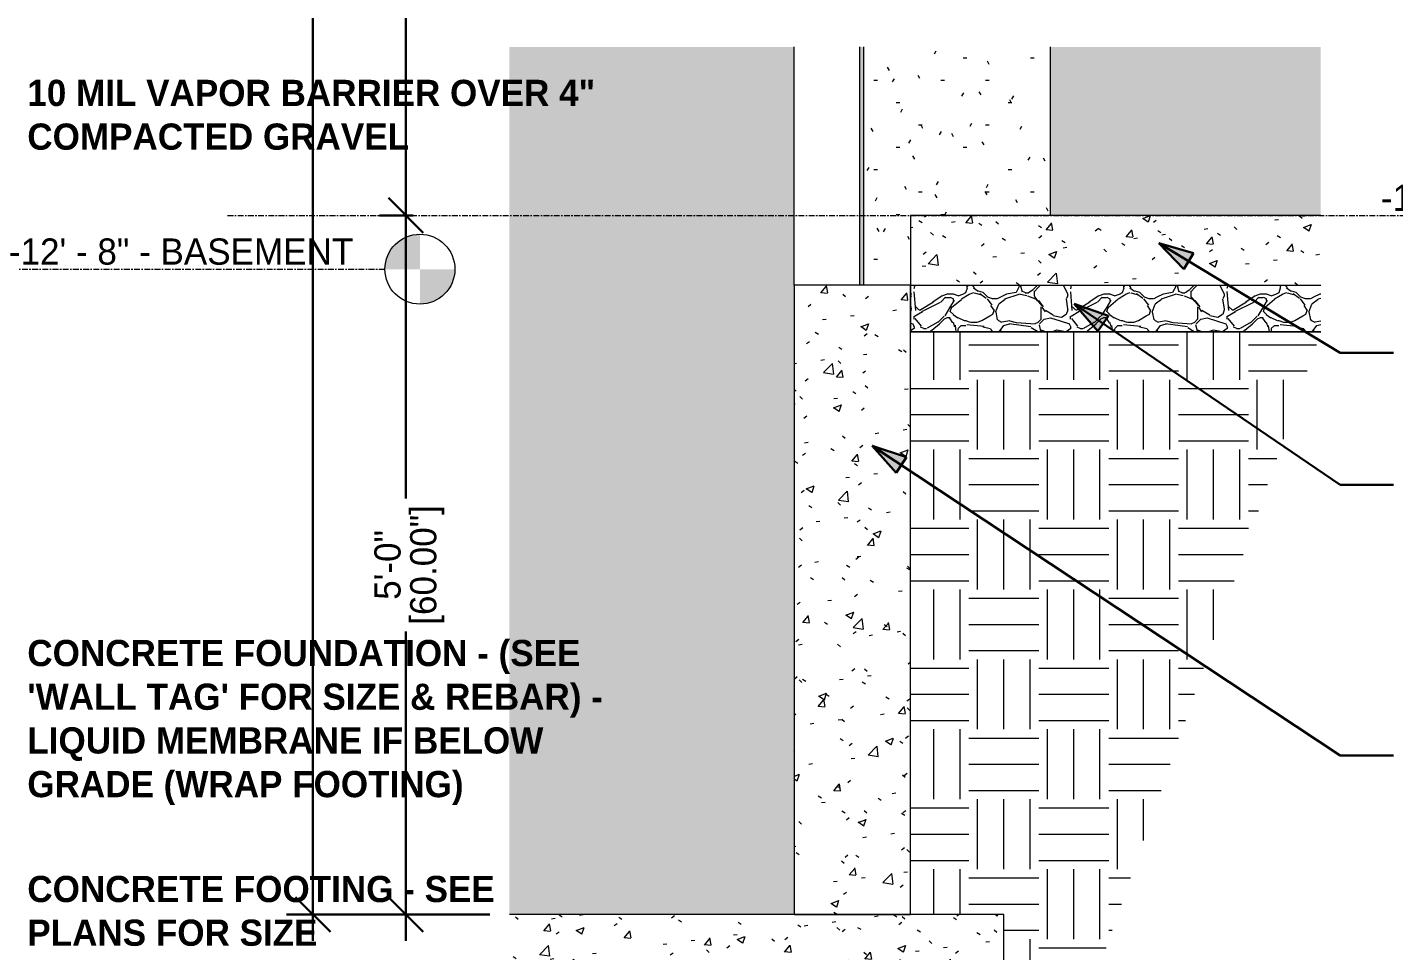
# Model space of a CAD drawing. Header units: inches. Extents: x -3674 to 3492, y -177 to 491.
# Drawn here: x -3561.1 to -3443.9, y -102.9 to -23.7 of the extents above; entities that cross this region are included whole.
import ezdxf

# ---------------------------------------------------------------- set-up
doc = ezdxf.new("R2010")
doc.units = ezdxf.units.IN
doc.header["$MEASUREMENT"] = 0
doc.linetypes.add('Grid Line 1_2_', pattern=[0.875, 0.5, -0.125, 0.125, -0.125])
for name, color, linetype, lineweight in [('0-3', 90, 'Continuous', 5), ('A-ANNO-DIMS-1', 211, 'Continuous', 30), ('A-FLOR-4', 192, 'Continuous', 9), ('A-FLOR-7', 7, 'Continuous', 9), ('A-FLOR-LEVL', 51, 'Continuous', 9), ('A-FLOR-LEVL-1', 51, 'Grid Line 1_2_', 9), ('A-FLOR-MCUT-1', 51, 'Continuous', 9), ('A-FLOR-PATT-1', 252, 'Continuous', 9), ('A-WALL-1', 55, 'Continuous', 9), ('A-WALL-PATT-1', 55, 'Continuous', 9), ('A-WALL-PATT-2', 252, 'Continuous', 9), ('C-TOPO', 7, 'Continuous', 9), ('C-TOPO-1', 252, 'Continuous', 9), ('C-TOPO-2', 55, 'Continuous', 9), ('G-ANNO-TEXT', 231, 'Continuous', 30), ('G-ANNO-TEXT-1', 231, 'Continuous', 9), ('S-COLS-1', 55, 'Continuous', 9), ('S-FNDN-2', 7, 'Continuous', 9)]:
    doc.layers.add(name, color=color, linetype=linetype, lineweight=lineweight)
doc.styles.add('Century Gothic', font='ufonts.com_century-gothic.ttf', dxfattribs={"height": 2.25})
doc.styles.add('Century Gothic_B', font='GOTHICB.TTF', dxfattribs={"height": 2.25})
doc.dimstyles.new('OD__1_16__Tol__', dxfattribs={"dimscale": 12, "dimtxt": 2.349379, "dimasz": 0.25, "dimexe": 0.1875, "dimexo": 0.125, "dimgap": 0.03125, "dimtad": 1, "dimdec": 4, "dimrnd": 0.0625, "dimzin": 3, "dimdsep": 46, "dimlunit": 4, "dimtxsty": 'Century Gothic', "dimblk1": 'OBLIQUE', "dimblk2": 'OBLIQUE', "dimsah": 1, "dimcen": 0.09, "dimdle": 0.1875, "dimazin": 0, "dimtfac": 1, "dimtdec": 4, "dimtix": 1, "dimtmove": 0, "dimatfit": 3, "dimfxl": 1, "dimtvp": 1, "dimtfill": 1, "dimfrac": 2, "dimtolj": 1, "dimtzin": 0, "dimlwd": 30, "dimlwe": 30, "dimarcsym": 2})
pattern_1 = [(50, (-3012.324, 138.832), (6.885997, -0.6021), [0.72, -7.92]), (355, (-3012.324, 138.832), (-1.33176, 7.22055), [0.576, -6.336]), (100.451, (-3011.75, 138.781), (5.55363, 6.61819), [0.612, -6.731]), (46.184, (-3012.324, 140.752), (10.24564, -1.58893), [1.08, -11.88]), (96.636, (-3011.47, 140.619), (8.97244, 9.35152), [0.918, -10.096]), (351.184, (-3012.324, 140.752), (8.9732, 9.35123), [0.864, -9.504]), (21, (-3011.364, 140.272), (5.730726, -3.865003), [0.72, -7.92]), (326, (-3011.364, 140.272), (2.33581, 6.96088), [0.576, -6.336]), (71.451, (-3010.886, 139.95), (8.065876, 3.09595), [0.612, -6.731]), (37.5, (-3012.324, 138.832), (0.116866, 3.195478), [0.317, -5.942, 0.317, -6.115, -6.36]), (37.5, (-3012.324, 138.832), (0.116866, 3.195478), [-12.691, 0.317, -6.043]), (7.5, (-3012.324, 138.832), (2.52543, 3.786025), [0.317, -3.35, 0.317, -5.798, -2.424]), (7.5, (-3012.324, 138.832), (2.52543, 3.786025), [-9.782, 0.317, -2.107]), (327.5, (-3014.465, 138.832), (5.124369, -0.216176), [0.317, -2.083, 0.317, -7.171, -9.936]), (327.5, (-3014.465, 138.832), (5.124369, -0.216176), [-9.888, 0.317, -9.619]), (317.5, (-3015.425, 138.832), (5.598326, 0.96141), [0.317, -2.803, 0.317, -4.656, -7.056]), (317.5, (-3015.425, 138.832), (5.598326, 0.96141), [-8.093, 0.317, -6.739])]

# ---------------------------------------------------------------- blocks, each defined once
blk = doc.blocks.new('CTR - 1st Phase - Structure_rvt-7-WALL SECTION - ELEVATOR - SOUTH WALL')
at = {"layer": 'A-FLOR-PATT-1'}
h = blk.add_hatch(dxfattribs=at)
h.set_pattern_fill('FP_66', color=256, style=0, pattern_type=2)
h.set_pattern_definition(pattern_1)
edge = h.paths.add_edge_path(flags=0)
edge.add_line((-3477.32, -127.88), (-3477.32, -99.81))
edge.add_line((-3477.32, -99.81), (-3519.75, -99.81))
edge.add_line((-3519.75, -99.81), (-3519.75, -117.15))
edge.add_line((-3519.75, -117.15), (-3519.75, -127.88))
at = {"layer": 'A-WALL-PATT-1'}
h = blk.add_hatch(dxfattribs=at)
h.set_pattern_fill('FP_56', color=256, style=0, pattern_type=2)
h.set_pattern_definition([(0, (-3012.324, 138.832), (3.84, 0.96), [0.317, -2.563, 0.317, -2.563, -15.36]), (0, (-3012.324, 138.832), (3.84, 0.96), [-5.76, 0.317, -5.443, 0.317, -2.563, -6.72]), (0, (-3012.324, 138.832), (3.84, 0.96), [-14.4, 0.317, -1.603, 0.317, -4.483]), (120, (-3010.884, 139.312), (-2.7513844, 2.8455376), [0.317, -2.563, 0.317, -2.563, -15.36]), (120, (-3010.884, 139.312), (-2.7513844, 2.8455376), [-5.76, 0.317, -5.443, 0.317, -2.563, -6.72]), (120, (-3010.884, 139.312), (-2.7513844, 2.8455376), [-14.4, 0.317, -1.603, 0.317, -4.483]), (240, (-3010.404, 141.232), (-1.0886156, -3.8055376), [0.317, -2.563, 0.317, -2.563, -15.36]), (240, (-3010.404, 141.232), (-1.0886156, -3.8055376), [-5.76, 0.317, -5.443, 0.317, -2.563, -6.72]), (240, (-3010.404, 141.232), (-1.0886156, -3.8055376), [-14.4, 0.317, -1.603, 0.317, -4.483])])
h.paths.add_polyline_path([(-3519.75, -99.81), (-3495.32, -99.81), (-3495.32, -25.36), (-3519.75, -25.36), (-3519.75, -89.48)], flags=0)
edge = h.paths.add_edge_path(flags=0)
edge.add_line((-3450.11, -49.81), (-3469.23, -49.81))
edge.add_line((-3469.23, -49.81), (-3450.11, -49.81))
h.paths.add_polyline_path([(-3489.7, -45.81), (-3489.32, -45.81), (-3489.32, -25.36), (-3489.7, -25.36), (-3489.7, -45.58)], flags=0)
edge = h.paths.add_edge_path(flags=0)
edge.add_line((-3450.11, -25.36), (-3473.32, -25.36))
edge.add_line((-3473.32, -25.36), (-3473.32, -39.81))
edge.add_line((-3473.32, -39.81), (-3465.91, -39.81))
edge.add_line((-3465.91, -39.81), (-3450.11, -39.81))
at = {"layer": 'A-WALL-PATT-2'}
h = blk.add_hatch(dxfattribs=at)
h.set_pattern_fill('FP_66', color=256, style=0, pattern_type=2)
h.set_pattern_definition(pattern_1)
h.paths.add_polyline_path([(-3485.32, -99.81), (-3485.32, -45.81), (-3495.32, -45.81), (-3495.32, -99.81), (-3487.57, -99.81)], flags=0)
at = {"layer": 'S-COLS-1'}
h = blk.add_hatch(dxfattribs=at)
h.set_pattern_fill('FP_59', color=256, style=0, pattern_type=2)
h.set_pattern_definition([(0, (-3012.324, 138.832), (7.68, 1.92), [0.317, -5.443, 0.317, -5.443, -30.72]), (0, (-3012.324, 138.832), (7.68, 1.92), [-11.52, 0.317, -11.203, 0.317, -5.443, -13.44]), (0, (-3012.324, 138.832), (7.68, 1.92), [-28.8, 0.317, -3.523, 0.317, -9.283]), (120, (-3009.444, 139.792), (-5.502769, 5.691075), [0.317, -5.443, 0.317, -5.443, -30.72]), (120, (-3009.444, 139.792), (-5.502769, 5.691075), [-11.52, 0.317, -11.203, 0.317, -5.443, -13.44]), (120, (-3009.444, 139.792), (-5.502769, 5.691075), [-28.8, 0.317, -3.523, 0.317, -9.283]), (240, (-3008.484, 143.632), (-2.177231, -7.611075), [0.317, -5.443, 0.317, -5.443, -30.72]), (240, (-3008.484, 143.632), (-2.177231, -7.611075), [-11.52, 0.317, -11.203, 0.317, -5.443, -13.44]), (240, (-3008.484, 143.632), (-2.177231, -7.611075), [-28.8, 0.317, -3.523, 0.317, -9.283])])
h.paths.add_polyline_path([(-3485.32, -49.81), (-3485.32, -49.81), (-3485.32, -39.81), (-3473.32, -39.81), (-3473.32, -25.36), (-3489.32, -25.36), (-3489.32, -45.81), (-3485.32, -45.81), (-3485.32, -49.81)], flags=0)
at = {"layer": 'A-FLOR-7'}
for p, q in [((-3477.32, -99.81), (-3519.75, -99.81)), ((-3477.32, -127.88), (-3477.32, -99.81))]:
    blk.add_line(p, q, dxfattribs=at)
at = {"layer": 'A-WALL-1'}
for p, q in [((-3495.32, -45.81), (-3495.32, -25.36)), ((-3489.7, -25.36), (-3489.7, -45.81))]:
    blk.add_line(p, q, dxfattribs=at)
at = {"layer": 'S-COLS-1'}
for p, q in [((-3489.32, -45.81), (-3489.32, -25.36)), ((-3473.32, -39.81), (-3473.32, -25.36))]:
    blk.add_line(p, q, dxfattribs=at)
at = {"layer": 'S-FNDN-2'}
for p, q in [((-3485.32, -45.81), (-3495.32, -45.81)), ((-3495.32, -45.81), (-3495.32, -99.81)), ((-3485.32, -99.81), (-3485.32, -45.81)), ((-3495.32, -99.81), (-3485.32, -99.81))]:
    blk.add_line(p, q, dxfattribs=at)
blk = doc.blocks.new('CTR  - Topography_rvt-7-WALL SECTION - ELEVATOR - SOUTH WALL')
at = {"layer": 'C-TOPO-1'}
h = blk.add_hatch(dxfattribs=at)
h.set_pattern_fill('FP_67', color=256, style=0, pattern_type=2)
h.set_pattern_definition([(0, (-3012.324, 138.832), (6, 6), [6, -6]), (0, (-3012.324, 141.082), (6, 6), [6, -6]), (0, (-3012.324, 143.332), (6, 6), [6, -6]), (90, (-3011.574, 144.082), (-6, 6), [6, -6]), (90, (-3009.324, 144.082), (-6, 6), [6, -6]), (90, (-3007.074, 144.082), (-6, 6), [6, -6])])
edge = h.paths.add_edge_path(flags=0)
edge.add_line((-3450.11, -49.81), (-3485.32, -49.81))
edge.add_line((-3485.32, -49.81), (-3485.32, -99.81))
edge.add_line((-3485.32, -99.81), (-3477.32, -99.81))
edge.add_line((-3477.32, -99.81), (-3477.32, -127.88))
at = {"layer": 'C-TOPO'}
blk.add_line((-3485.32, -49.81), (-3450.11, -49.81), dxfattribs=at)
at = {"layer": 'C-TOPO-2'}
blk.add_line((-3450.11, -49.81), (-3485.32, -49.81), dxfattribs=at)
blk = doc.blocks.new('Level - Level Head - Circle-50818-WALL SECITON - ELEVATOR - NORTH WALL')
at = {"layer": 'A-FLOR-LEVL'}
h = blk.add_hatch(color=256, dxfattribs=at)
edge = h.paths.add_edge_path(flags=0)
edge.add_line((-3527.43, 107.57), (-3530.43, 107.57))
edge.add_arc((-3527.43, 107.57), 3, 90, 180, ccw=False)
edge.add_line((-3527.43, 110.57), (-3527.43, 107.57))
h = blk.add_hatch(color=256, dxfattribs=at)
edge = h.paths.add_edge_path(flags=0)
edge.add_line((-3527.43, 104.57), (-3527.43, 107.57))
edge.add_line((-3527.43, 107.57), (-3524.43, 107.57))
edge.add_arc((-3527.43, 107.57), 3, 270, 360, ccw=False)
blk.add_circle((-3527.43, 107.57), 3, dxfattribs=at)
blk = doc.blocks.new('_Oblique')
at = {"color": 0, "linetype": 'ByBlock', "lineweight": -2}
blk.add_line((-0.5, -0.5), (0.5, 0.5), dxfattribs=at)
blk = doc.blocks.new('DIMBLOCK32-WALL SECTION - ELEVATOR - SOUTH WALL')
at = {"layer": 'A-ANNO-DIMS-1', "color": 0, "lineweight": 30, "transparency": 16777216}
for p, q in [((-3528.64, 52.8), (-3528.64, -42.06)), ((-3528.02, 50.55), (-3530.89, 50.55)), ((-3528.02, -39.81), (-3530.89, -39.81))]:
    blk.add_line(p, q, dxfattribs=at)
at = {"layer": 'Defpoints', "color": 0, "transparency": 16777216}
for p in [(-3526.52, 50.55), (-3528.64, -39.81), (-3526.52, -39.81)]:
    blk.add_point(p, dxfattribs=at)
at = {"layer": 'A-ANNO-DIMS-1', "color": 0, "lineweight": 30, "transparency": 16777216, "xscale": 3, "yscale": 3, "zscale": 3}
for p, rotation in [((-3528.64, 50.55), 90), ((-3528.64, -39.81), 270)]:
    blk.add_blockref('_Oblique', p, dxfattribs=dict(at, rotation=rotation))
at = {"layer": 'A-ANNO-DIMS-1', "color": 0, "transparency": 16777216, "insert": (-3530.32, 5.37), "char_height": 2.25, "attachment_point": 5, "rotation": 90, "style": 'Century Gothic', "bg_fill": 3, "box_fill_scale": 1.25, "bg_fill_color": 256, "bg_fill_true_color": 13158600, "bg_fill_transparency": 0}
blk.add_mtext('\\A1;7\'-6 3/8"', dxfattribs=at)
at = {"layer": 'A-ANNO-DIMS-1', "color": 0, "transparency": 16777216, "insert": (-3526.81, 5.37), "char_height": 2.25, "attachment_point": 5, "rotation": 90, "style": 'Century Gothic', "bg_fill": 3, "box_fill_scale": 1.25, "bg_fill_color": 256, "bg_fill_true_color": 13158600, "bg_fill_transparency": 0}
blk.add_mtext('\\A1;[90.36"]', dxfattribs=at)
blk = doc.blocks.new('DIMBLOCK33-WALL SECTION - ELEVATOR - SOUTH WALL')
at = {"layer": 'A-ANNO-DIMS-1', "color": 0, "lineweight": 30, "transparency": 16777216}
for p, q in [((-3528.64, -37.56), (-3528.64, -102.06)), ((-3528.02, -39.81), (-3530.89, -39.81)), ((-3521.44, -99.81), (-3530.89, -99.81))]:
    blk.add_line(p, q, dxfattribs=at)
at = {"layer": 'Defpoints', "color": 0, "transparency": 16777216}
for p in [(-3526.52, -39.81), (-3528.64, -99.81), (-3519.94, -99.81)]:
    blk.add_point(p, dxfattribs=at)
at = {"layer": 'A-ANNO-DIMS-1', "color": 0, "lineweight": 30, "transparency": 16777216, "xscale": 3, "yscale": 3, "zscale": 3}
for p, rotation in [((-3528.64, -39.81), 90), ((-3528.64, -99.81), 270)]:
    blk.add_blockref('_Oblique', p, dxfattribs=dict(at, rotation=rotation))
at = {"layer": 'A-ANNO-DIMS-1', "color": 0, "transparency": 16777216, "insert": (-3530.2, -69.81), "char_height": 2.25, "attachment_point": 5, "rotation": 90, "style": 'Century Gothic', "bg_fill": 3, "box_fill_scale": 1.25, "bg_fill_color": 256, "bg_fill_true_color": 13158600, "bg_fill_transparency": 0}
blk.add_mtext('\\A1;5\'-0"', dxfattribs=at)
at = {"layer": 'A-ANNO-DIMS-1', "color": 0, "transparency": 16777216, "insert": (-3526.81, -69.81), "char_height": 2.25, "attachment_point": 5, "rotation": 90, "style": 'Century Gothic', "bg_fill": 3, "box_fill_scale": 1.25, "bg_fill_color": 256, "bg_fill_true_color": 13158600, "bg_fill_transparency": 0}
blk.add_mtext('\\A1;[60.00"]', dxfattribs=at)
blk = doc.blocks.new('DIMBLOCK34-WALL SECTION - ELEVATOR - SOUTH WALL')
at = {"layer": 'A-ANNO-DIMS-1', "color": 0, "lineweight": 30, "transparency": 16777216}
for p, q in [((-3536.62, 391.14), (-3536.62, -102.06)), ((-3496.82, 388.89), (-3538.87, 388.89)), ((-3521.44, -99.81), (-3538.87, -99.81))]:
    blk.add_line(p, q, dxfattribs=at)
at = {"layer": 'Defpoints', "color": 0, "transparency": 16777216}
for p in [(-3495.32, 388.89), (-3536.62, -99.81), (-3519.94, -99.81)]:
    blk.add_point(p, dxfattribs=at)
at = {"layer": 'A-ANNO-DIMS-1', "color": 0, "lineweight": 30, "transparency": 16777216, "xscale": 3, "yscale": 3, "zscale": 3}
for p, rotation in [((-3536.62, 388.89), 90), ((-3536.62, -99.81), 270)]:
    blk.add_blockref('_Oblique', p, dxfattribs=dict(at, rotation=rotation))
at = {"layer": 'A-ANNO-DIMS-1', "color": 0, "transparency": 16777216, "insert": (-3538.3, 144.54), "char_height": 2.25, "attachment_point": 5, "rotation": 90, "style": 'Century Gothic', "bg_fill": 3, "box_fill_scale": 1.25, "bg_fill_color": 256, "bg_fill_true_color": 13158600, "bg_fill_transparency": 0}
blk.add_mtext('\\A1;40\'-8 11/16"', dxfattribs=at)
at = {"layer": 'A-ANNO-DIMS-1', "color": 0, "transparency": 16777216, "insert": (-3534.79, 144.54), "char_height": 2.25, "attachment_point": 5, "rotation": 90, "style": 'Century Gothic', "bg_fill": 3, "box_fill_scale": 1.25, "bg_fill_color": 256, "bg_fill_true_color": 13158600, "bg_fill_transparency": 0}
blk.add_mtext('\\A1;[488.71"]', dxfattribs=at)

msp = doc.modelspace()

# ---------------------------------------------------------------- hatches: boundary and pattern name
at = {"layer": 'A-FLOR-PATT-1'}
h = msp.add_hatch(dxfattribs=at)
h.set_pattern_fill('FP_66', color=256, style=0, pattern_type=2)
h.set_pattern_definition(pattern_1)
h.paths.add_polyline_path([(-3474.75216, -45.81169), (-3450.11146, -45.81169), (-3450.11146, -39.81169), (-3485.32361, -39.81169), (-3485.32361, -45.81169), (-3484.93673, -45.81169)], flags=0)
h = msp.add_hatch(dxfattribs=at)
h.set_pattern_fill('FP_68', color=256, style=0, pattern_type=2)
h.set_pattern_definition([(212.005, (-3013.13, 140.847), (-40.310627, -26.8730086), [1.268, -125.493]), (213.69, (-3012.324, 141.385), (-13.43624, -13.436764), [0.969, -47.478]), (198.435, (-3011.921, 141.519), (-26.873024, -13.436542), [0.425, -42.065]), (180, (-3011.383, 141.519), (-2e-15, -13.437), [0.537, -12.899]), (161.565, (-3010.98, 141.385), (-13.436518, 1.2e-05), [0.425, -42.065]), (333.435, (-3010.846, 151.059), (13.43653, 1e-05), [0.601, -29.444]), (296.565, (-3010.98, 151.328), (13.43652, -13.436544), [0.3, -29.745]), (270, (-3010.98, 152), (13.437, 8e-16), [0.672, -12.765]), (186.34, (-3010.846, 143.266), (-107.492657, -13.436396), [1.217, -120.457]), (296.565, (-3007.89, 151.596), (13.43652, -13.436544), [0.3, -29.745]), (303.69, (-3008.158, 152), (13.436764, -13.43624), [0.484, -47.962]), (229.399, (-3006.009, 146.087), (-67.1828397, -80.6196216), [1.239, -122.641]), (243.435, (-3005.605, 146.894), (1e-05, -13.43653), [0.901, -29.144]), (213.69, (-3000.903, 145.416), (-13.436241, -13.436764), [0.484, -47.962]), (33.69, (-3004.934, 141.653), (13.43624, 13.436764), [0.484, -47.962]), (0, (-3005.202, 141.653), (0, 13.437), [0.269, -13.168]), (333.435, (-3005.471, 141.788), (13.43653, 1e-05), [0.3, -29.745]), (284.036, (-3005.605, 142.325), (13.436545, -40.30972), [0.554, -54.847]), (270, (-3005.605, 142.594), (13.437, 8e-16), [0.269, -13.168]), (243.435, (-3005.605, 142.863), (1e-05, -13.43653), [0.3, -29.745]), (135, (-3005.605, 142.997), (-13.43644, 9e-16), [0.19, -18.812]), (90, (-3005.605, 142.863), (-13.437, 8e-16), [0.134, -13.302]), (18.435, (-3000.768, 149.044), (26.873024, 13.436542), [0.85, -41.641]), (6.34, (-2999.962, 149.312), (107.492657, 13.436396), [1.217, -120.457]), (180, (-3000.499, 146.087), (-2e-15, -13.437), [0.806, -12.63]), (197.354, (-2998.35, 146.759), (-40.3099621, -13.4370921), [2.252, -222.987]), (198.435, (-2997.947, 146.894), (-26.873024, -13.436542), [0.425, -42.065]), (213.69, (-2997.543, 147.162), (-13.436241, -13.436764), [0.484, -47.962]), (251.565, (-2997.409, 147.565), (-1.2e-05, -13.436518), [0.425, -42.065]), (243.435, (-2997.275, 147.834), (1e-05, -13.43653), [0.3, -29.745]), (270, (-2997.275, 148.103), (13.437, 8e-16), [0.269, -13.168]), (293.199, (-2997.678, 149.044), (13.4363854, -26.872947), [1.023, -101.307]), (315, (-2998.081, 149.447), (13.43644, 0), [0.57, -18.432]), (0, (-2998.753, 149.447), (0, 13.437), [0.672, -12.765]), (341.565, (-3001.709, 146.222), (13.436518, -1.2e-05), [0.425, -42.065]), (303.69, (-3001.978, 146.625), (13.436764, -13.436241), [0.484, -47.962]), (279.462, (-3002.112, 147.431), (13.43628, -67.183201), [0.817, -80.915]), (270, (-3002.112, 148.237), (13.437, 8e-16), [0.806, -12.63]), (239.036, (-3001.709, 148.909), (-13.4372, -26.873257), [0.783, -77.565]), (188.13, (-3000.768, 149.044), (-80.6200966, -13.436299), [0.95, -94.061]), (116.565, (-3010.711, 148.64), (-13.43652, 13.436544), [0.3, -29.745]), (135, (-3010.443, 148.372), (-13.43644, 9e-16), [0.38, -18.622]), (168.69, (-3009.771, 148.237), (-13.436897, 0.000212), [0.685, -67.829]), (191.31, (-3009.099, 148.372), (-53.746592, -13.436568), [0.685, -67.829]), (194.036, (-3008.561, 148.506), (-40.30972, -13.436545), [0.554, -54.847]), (236.31, (-3008.293, 148.909), (-13.436194, -26.8733), [0.484, -47.962]), (236.31, (-3008.024, 149.312), (-13.436194, -26.8733), [0.484, -47.962]), (270, (-3008.024, 149.715), (13.437, 8e-16), [0.403, -13.034]), (291.801, (-3008.293, 150.387), (13.436166, -26.872997), [0.724, -71.635]), (116.565, (-3008.158, 147.565), (-13.43652, 13.436544), [0.601, -29.444]), (168.69, (-3007.487, 147.431), (-13.436897, 0.000212), [0.685, -67.829]), (194.036, (-3006.949, 147.565), (-40.30972, -13.436545), [0.554, -54.847]), (225, (-3006.546, 147.969), (9e-16, -13.43644), [0.57, -18.432]), (251.565, (-3006.412, 148.372), (-1.2e-05, -13.436518), [0.425, -42.065]), (296.565, (-3006.68, 148.909), (13.43652, -13.436544), [0.601, -29.444]), (315, (-3006.949, 149.178), (13.43644, 0), [0.38, -18.622]), (326.31, (-3007.352, 149.447), (26.8733, -13.436194), [0.484, -47.962]), (0, (-3007.621, 149.447), (0, 13.437), [0.269, -13.168]), (33.69, (-3008.024, 149.178), (13.43624, 13.436764), [0.484, -47.962]), (71.565, (-3008.158, 148.775), (1.2e-05, 13.436518), [0.425, -42.065]), (63.435, (-3008.293, 148.506), (-1e-05, 13.43653), [0.3, -29.745]), (71.565, (-3008.427, 148.103), (1.2e-05, 13.436518), [0.425, -42.065]), (104.036, (-3008.427, 147.565), (-13.436545, 40.30972), [0.554, -54.847]), (45, (-3008.696, 147.297), (0, 13.43644), [0.38, -18.622]), (18.435, (-3009.099, 147.162), (26.873024, 13.436542), [0.425, -42.065]), (0, (-3009.771, 147.162), (0, 13.437), [0.672, -12.765]), (14.036, (-3010.308, 147.028), (40.30972, 13.436545), [0.554, -54.847]), (341.565, (-3010.711, 147.162), (13.436518, -1.2e-05), [0.425, -42.065]), (270, (-3010.711, 147.565), (13.437, 8e-16), [0.403, -13.034]), (225, (-3010.308, 147.969), (9e-16, -13.43644), [0.57, -18.432]), (198.435, (-3009.502, 148.237), (-26.873024, -13.436542), [0.85, -41.641]), (180, (-3008.83, 148.237), (-2e-15, -13.437), [0.672, -12.765]), (153.435, (-3008.561, 148.103), (-13.43653, -1e-05), [0.3, -29.745]), (206.565, (-3003.456, 145.953), (-13.436544, -13.43652), [0.3, -29.745]), (146.31, (-3003.052, 145.684), (-26.8733, 13.436194), [0.484, -47.962]), (119.745, (-3002.515, 144.744), (-40.3105597, 67.1832064), [1.083, -107.246]), (95.711, (-3002.381, 143.4), (-13.4375424, 120.930058), [1.35, -133.686]), (90, (-3002.381, 143.266), (-13.437, 8e-16), [0.134, -13.302]), (63.435, (-3002.515, 142.997), (-1e-05, 13.43653), [0.3, -29.745]), (26.565, (-3002.784, 142.863), (13.436544, 13.43652), [0.3, -29.745]), (0, (-3003.187, 142.863), (0, 13.437), [0.403, -13.034]), (0, (-3003.321, 142.863), (0, 13.437), [0.134, -13.302]), (0, (-3003.59, 142.863), (0, 13.437), [0.269, -13.168]), (326.31, (-3003.993, 143.131), (26.8733, -13.436194), [0.484, -47.962]), (333.435, (-3004.262, 143.266), (13.43653, 1e-05), [0.3, -29.745]), (284.036, (-3004.396, 143.803), (13.436545, -40.30972), [0.554, -54.847]), (270, (-3004.396, 144.072), (13.437, 8e-16), [0.269, -13.168]), (270, (-3004.396, 144.475), (13.437, 8e-16), [0.403, -13.034]), (258.69, (-3004.262, 145.147), (-0.000212, -13.436897), [0.685, -67.829]), (231.34, (-3003.724, 145.819), (-40.3101895, -53.745816), [0.86, -85.176]), (270, (-3000.903, 145.55), (13.437, 8e-16), [0.134, -13.302]), (270, (-3000.903, 145.684), (13.437, 8e-16), [0.134, -13.302]), (326.31, (-3001.306, 145.953), (26.8733, -13.436194), [0.484, -47.962]), (333.435, (-3002.112, 146.356), (13.43653, 1e-05), [0.901, -29.144]), (0, (-3002.784, 146.356), (0, 13.437), [0.672, -12.765]), (63.435, (-3002.918, 146.087), (-1e-05, 13.43653), [0.3, -29.745]), (90, (-3002.918, 145.55), (-13.437, 8e-16), [0.537, -12.899]), (135, (-3002.515, 145.147), (-13.43644, 9e-16), [0.57, -18.432]), (161.565, (-3002.112, 145.013), (-13.436518, 1.2e-05), [0.425, -42.065]), (180, (-3001.709, 145.013), (-2e-15, -13.437), [0.403, -13.034]), (198.435, (-3001.306, 145.147), (-26.873024, -13.436542), [0.425, -42.065]), (351.87, (-3006.546, 152.403), (13.437009, -0.000259), [1.9, -93.111]), (14.036, (-3007.083, 152.268), (40.30972, 13.436545), [0.554, -54.847]), (53.13, (-3007.487, 151.731), (26.873672, 40.309752), [0.672, -66.511]), (95.194, (-3007.352, 150.253), (-13.4351326, 134.3664647), [1.484, -146.928]), (101.31, (-3007.218, 149.581), (-13.436568, 53.746592), [0.685, -67.829]), (143.13, (-3006.68, 149.178), (-40.309752, 26.873672), [0.672, -66.511]), (161.565, (-3006.277, 149.044), (-13.436518, 1.2e-05), [0.425, -42.065]), (198.435, (-3005.874, 149.178), (-26.873024, -13.436542), [0.425, -42.065]), (225, (-3005.202, 149.85), (9e-16, -13.43644), [0.95, -18.052]), (228.814, (-3004.262, 150.925), (-80.6198072, -94.0561774), [1.428, -141.405]), (251.565, (-3004.127, 151.328), (-1.2e-05, -13.436518), [0.425, -42.065]), (270, (-3004.127, 151.462), (13.437, 8e-16), [0.134, -13.302]), (288.435, (-3004.262, 151.865), (13.436542, -26.873024), [0.425, -42.065]), (326.31, (-3004.665, 152.134), (26.8733, -13.436194), [0.484, -47.962]), (90, (-3010.846, 148.909), (-13.437, 8e-16), [0.941, -12.496]), (338.199, (-3008.965, 150.656), (40.309912, -13.436441), [0.724, -71.635]), (0, (-3009.771, 150.656), (0, 13.437), [0.806, -12.63]), (30.964, (-3010.443, 150.253), (40.310285, 26.873314), [0.783, -77.565]), (45, (-3010.846, 149.85), (0, 13.43644), [0.57, -18.432]), (90, (-3012.996, 144.609), (-13.437, 8e-16), [0.941, -12.496]), (116.565, (-3012.592, 143.803), (-13.43652, 13.436544), [0.901, -29.144]), (153.435, (-3011.786, 143.4), (-13.43653, -1e-05), [0.901, -29.144]), (180, (-3011.114, 143.4), (-2e-15, -13.437), [0.672, -12.765]), (218.66, (-3010.443, 143.938), (-13.436833, -13.436298), [0.86, -85.176]), (231.34, (-3009.905, 144.609), (-40.3101895, -53.745816), [0.86, -85.176]), (213.69, (-3009.099, 145.147), (-13.43624, -13.436764), [0.969, -47.478]), (239.036, (-3008.696, 145.819), (-13.4372, -26.873257), [0.783, -77.565]), (270, (-3008.696, 146.087), (13.437, 8e-16), [0.269, -13.168]), (270, (-3008.696, 146.491), (13.437, 8e-16), [0.403, -13.034]), (315, (-3009.099, 146.894), (13.43644, 0), [0.57, -18.432]), (350.538, (-3009.905, 147.028), (13.436822, 7.6e-05), [0.817, -80.915]), (14.036, (-3010.98, 146.759), (40.30972, 13.436545), [1.108, -54.293]), (18.435, (-3012.189, 146.356), (26.873024, 13.436542), [1.275, -41.216]), (45, (-3012.592, 145.953), (0, 13.43644), [0.57, -18.432]), (45, (-3012.996, 145.55), (0, 13.43644), [0.57, -18.432]), (108.435, (-3010.04, 142.594), (-13.436542, 26.873024), [0.85, -41.641]), (126.87, (-3009.636, 142.056), (-13.436224, 13.436576), [0.672, -66.511]), (146.31, (-3009.233, 141.788), (-26.8733, 13.436194), [0.484, -47.962]), (161.565, (-3008.83, 141.653), (-13.436518, 1.2e-05), [0.425, -42.065]), (135, (-3008.427, 141.25), (-13.43644, 9e-16), [0.57, -18.432]), (161.565, (-3008.024, 141.116), (-13.436518, 1.2e-05), [0.425, -42.065]), (180, (-3007.621, 141.116), (-2e-15, -13.437), [0.403, -13.034]), (206.565, (-3007.352, 141.25), (-13.436544, -13.43652), [0.3, -29.745]), (206.565, (-3006.815, 141.519), (-13.436544, -13.43652), [0.601, -29.444]), (189.462, (-3006.009, 141.653), (-67.183201, -13.43628), [0.817, -80.915]), (243.435, (-3005.74, 142.191), (1e-05, -13.43653), [0.601, -29.444]), (270, (-3005.74, 142.325), (13.437, 8e-16), [0.134, -13.302]), (270, (-3005.74, 142.594), (13.437, 8e-16), [0.269, -13.168]), (326.31, (-3006.143, 143.4), (26.8733, -13.436194), [0.484, -47.962]), (327.995, (-3007.218, 144.072), (67.1829352, -40.309468), [1.268, -125.493]), (329.036, (-3007.89, 144.475), (26.873257, -13.4372), [0.783, -77.565]), (341.565, (-3008.696, 144.744), (13.436518, -1.2e-05), [0.85, -41.641]), (0, (-3009.233, 144.744), (0, 13.437), [0.537, -12.899]), (33.69, (-3009.636, 144.475), (13.43624, 13.436764), [0.484, -47.962]), (53.13, (-3010.04, 143.938), (26.873672, 40.309752), [0.672, -66.511]), (63.435, (-3010.308, 143.4), (-1e-05, 13.43653), [0.601, -29.444]), (225, (-3004.127, 142.325), (9e-16, -13.43644), [0.57, -18.432]), (236.31, (-3003.859, 142.728), (-13.436194, -26.8733), [0.484, -47.962]), (270, (-3003.859, 142.863), (13.437, 8e-16), [0.134, -13.302]), (315, (-3004.127, 143.131), (13.43644, 0), [0.38, -18.622]), (333.435, (-3004.665, 143.4), (13.43653, 1e-05), [0.601, -29.444]), (18.435, (-3005.471, 143.131), (26.873024, 13.436542), [0.85, -41.641]), (75.964, (-3005.605, 142.594), (-0.0003, 13.436231), [0.554, -54.847]), (71.565, (-3011.652, 140.041), (1.2e-05, 13.436518), [0.425, -42.065]), (135, (-3011.383, 139.772), (-13.43644, 9e-16), [0.38, -18.622]), (146.31, (-3010.98, 139.504), (-26.8733, 13.436194), [0.484, -47.962]), (153.435, (-3010.443, 139.235), (-13.43653, -1e-05), [0.601, -29.444]), (180, (-3010.308, 139.235), (-2e-15, -13.437), [0.134, -13.302]), (161.565, (-3009.905, 139.1), (-13.436518, 1.2e-05), [0.425, -42.065]), (180, (-3009.368, 139.1), (-2e-15, -13.437), [0.537, -12.899]), (198.435, (-3008.965, 139.235), (-26.873024, -13.436542), [0.425, -42.065]), (210.964, (-3008.293, 139.638), (-40.310285, -26.873314), [0.783, -77.565]), (206.565, (-3008.024, 139.772), (-13.436544, -13.43652), [0.3, -29.745]), (251.565, (-3007.89, 140.175), (-1.2e-05, -13.436518), [0.425, -42.065]), (303.69, (-3008.158, 140.578), (13.436764, -13.43624), [0.484, -47.962]), (306.87, (-3008.561, 141.116), (13.436224, -13.436576), [0.672, -66.511]), (323.13, (-3009.099, 141.519), (40.309752, -26.873672), [0.672, -66.511]), (345.964, (-3009.636, 141.653), (13.436231, 0.0003), [0.554, -54.847]), (18.435, (-3010.04, 141.519), (26.873024, 13.436542), [0.425, -42.065]), (30.964, (-3010.711, 141.116), (40.310285, 26.873314), [0.783, -77.565]), (39.806, (-3011.518, 140.444), (13.436602, 13.436291), [1.049, -103.894]), (135, (-3007.487, 139.235), (-13.43644, 9e-16), [0.19, -18.812]), (153.435, (-3007.218, 139.1), (-13.43653, -1e-05), [0.3, -29.745]), (191.31, (-3006.546, 139.235), (-53.746592, -13.436568), [0.685, -67.829]), (165.964, (-3006.009, 139.1), (-13.436231, -0.0003), [0.554, -54.847]), (175.236, (-3004.396, 138.966), (-13.4364265, -8.2e-05), [1.618, -160.181]), (206.565, (-3004.127, 139.1), (-13.436544, -13.43652), [0.3, -29.745]), (225, (-3003.859, 139.369), (9e-16, -13.43644), [0.38, -18.622]), (270, (-3003.859, 140.041), (13.437, 8e-16), [0.672, -12.765]), (270, (-3003.859, 140.444), (13.437, 8e-16), [0.403, -13.034]), (308.66, (-3004.396, 141.116), (13.436298, -13.436833), [0.86, -85.176]), (338.199, (-3005.068, 141.385), (40.309912, -13.436441), [0.724, -71.635]), (348.69, (-3005.74, 141.519), (13.436897, -0.000212), [0.685, -67.829]), (18.435, (-3006.949, 141.116), (26.873024, 13.436542), [1.275, -41.216]), (36.87, (-3007.487, 140.713), (13.436576, 13.436224), [0.672, -66.511]), (68.199, (-3007.755, 140.041), (13.436441, 40.309912), [0.724, -71.635]), (101.31, (-3007.621, 139.369), (-13.436568, 53.746592), [0.685, -67.829]), (348.69, (-3008.83, 152.134), (13.436897, -0.000212), [0.685, -67.829]), (354.806, (-3010.308, 152.268), (13.4361385, -0.000352), [1.484, -146.928]), (0, (-3010.711, 152.268), (0, 13.437), [0.403, -13.034]), (45, (-3010.98, 152), (0, 13.43644), [0.38, -18.622]), (180, (-3009.905, 150.79), (-2e-15, -13.437), [0.403, -13.034]), (188.13, (-3008.965, 150.925), (-80.6200966, -13.436299), [0.95, -94.061]), (172.875, (-3007.89, 150.79), (-13.436807, -0.000376), [1.083, -107.246]), (225, (-3007.755, 150.925), (9e-16, -13.43644), [0.19, -18.812]), (270, (-3007.755, 151.328), (13.437, 8e-16), [0.403, -13.034]), (161.565, (-3003.456, 151.731), (-13.436518, 1.2e-05), [0.425, -42.065]), (180, (-3002.918, 151.731), (-2e-15, -13.437), [0.537, -12.899]), (198.435, (-3002.515, 151.865), (-26.873024, -13.436542), [0.425, -42.065]), (170.538, (-3001.709, 151.731), (-13.436822, -7.6e-05), [0.817, -80.915]), (213.69, (-3001.306, 152), (-13.436241, -13.436764), [0.484, -47.962]), (270, (-3001.306, 152.134), (13.437, 8e-16), [0.134, -13.302]), (296.565, (-3001.44, 152.403), (13.43652, -13.436544), [0.3, -29.745]), (341.565, (-3002.246, 152.671), (13.436518, -1.2e-05), [0.85, -41.641]), (341.565, (-3003.052, 152.94), (13.436518, -1.2e-05), [0.85, -41.641]), (14.036, (-3003.59, 152.806), (40.30972, 13.436545), [0.554, -54.847]), (45, (-3003.993, 152.403), (0, 13.43644), [0.57, -18.432]), (104.036, (-3003.859, 151.865), (-13.436545, 40.30972), [0.554, -54.847]), (0, (-3014.339, 140.175), (0, 13.437), [0.134, -13.302]), (315, (-3014.608, 140.444), (13.43644, 0), [0.38, -18.622]), (274.764, (-3014.742, 142.056), (13.437683, -147.8026), [1.618, -160.181]), (255.964, (-3014.608, 142.594), (0.0003, -13.436231), [0.554, -54.847]), (225, (-3014.339, 142.863), (9e-16, -13.43644), [0.38, -18.622]), (198.435, (-3013.13, 143.266), (-26.873024, -13.436542), [1.275, -41.216]), (180, (-3012.996, 143.266), (-2e-15, -13.437), [0.134, -13.302]), (171.87, (-3012.055, 143.131), (-13.437009, 0.000259), [0.95, -94.061]), (146.31, (-3010.443, 142.997), (-26.8733, 13.436194), [0.484, -47.962]), (108.435, (-3010.174, 142.191), (-13.436542, 26.873024), [0.85, -41.641]), (90, (-3010.174, 142.056), (-13.437, 8e-16), [0.134, -13.302]), (71.565, (-3010.308, 141.653), (1.2e-05, 13.436518), [0.425, -42.065]), (26.565, (-3010.577, 141.519), (13.436544, 13.43652), [0.3, -29.745]), (18.435, (-3010.98, 141.385), (26.873024, 13.436542), [0.425, -42.065]), (126.87, (-3003.724, 140.444), (-13.436224, 13.436576), [0.672, -66.511]), (123.69, (-3003.456, 140.041), (-13.436764, 13.43624), [0.484, -47.962]), (149.036, (-3002.784, 139.638), (-26.873257, 13.4372), [0.783, -77.565]), (168.69, (-3002.112, 139.504), (-13.436897, 0.000212), [0.685, -67.829]), (213.69, (-3001.709, 139.772), (-13.436241, -13.436764), [0.484, -47.962]), (251.565, (-3001.574, 140.175), (-1.2e-05, -13.436518), [0.425, -42.065]), (270, (-3001.574, 140.31), (13.437, 8e-16), [0.134, -13.302]), (279.462, (-3001.709, 141.116), (13.43628, -67.183201), [0.817, -80.915]), (243.435, (-3001.574, 141.385), (1e-05, -13.43653), [0.3, -29.745]), (270, (-3001.574, 141.519), (13.437, 8e-16), [0.134, -13.302]), (296.565, (-3001.978, 142.325), (13.43652, -13.436544), [0.901, -29.144]), (329.036, (-3002.649, 142.728), (26.873257, -13.4372), [0.783, -77.565]), (8.13, (-3003.59, 142.594), (80.6200966, 13.436299), [0.95, -94.061]), (45, (-3004.127, 142.056), (0, 13.43644), [0.76, -18.242]), (45, (-3004.396, 141.788), (0, 13.43644), [0.38, -18.622]), (90, (-3004.396, 141.385), (-13.437, 8e-16), [0.403, -13.034]), (123.69, (-3004.127, 140.982), (-13.436764, 13.43624), [0.484, -47.962]), (101.31, (-3002.112, 143.4), (-13.436568, 53.746592), [0.685, -67.829]), (108.435, (-3001.978, 142.997), (-13.436542, 26.873024), [0.425, -42.065]), (135, (-3001.843, 142.863), (-13.43644, 9e-16), [0.19, -18.812]), (180, (-3001.44, 142.863), (-2e-15, -13.437), [0.403, -13.034]), (213.69, (-3001.037, 143.131), (-13.436241, -13.436764), [0.484, -47.962]), (187.125, (-2999.962, 143.266), (-94.0566594, -13.437028), [1.083, -107.246]), (236.31, (-2999.693, 143.669), (-13.436194, -26.8733), [0.484, -47.962]), (270, (-2999.693, 143.803), (13.437, 8e-16), [0.134, -13.302]), (288.435, (-2999.828, 144.206), (13.436542, -26.873024), [0.425, -42.065]), (285.945, (-3000.096, 145.147), (13.4366066, -40.309649), [0.978, -96.842]), (315, (-3000.365, 145.416), (13.43644, 0), [0.38, -18.622]), (18.435, (-3000.768, 145.281), (26.873024, 13.436542), [0.425, -42.065]), (29.745, (-3001.709, 144.744), (67.1832064, 40.3105597), [1.083, -107.246]), (18.435, (-3002.112, 144.609), (26.873024, 13.436542), [0.425, -42.065]), (75.964, (-3002.246, 144.072), (-0.0003, 13.436231), [0.554, -54.847]), (180, (-3006.143, 147.565), (-2e-15, -13.437), [0.403, -13.034]), (180, (-3005.874, 147.565), (-2e-15, -13.437), [0.269, -13.168]), (135, (-3005.605, 147.297), (-13.43644, 9e-16), [0.38, -18.622]), (90, (-3005.605, 146.894), (-13.437, 8e-16), [0.403, -13.034]), (26.565, (-3007.621, 144.744), (13.436544, 13.43652), [0.901, -29.144]), (341.565, (-3008.024, 144.878), (13.436518, -1.2e-05), [0.425, -42.065]), (300.964, (-3008.427, 145.55), (26.873314, -40.310285), [0.783, -77.565]), (71.565, (-3005.874, 145.953), (1.2e-05, 13.436518), [0.425, -42.065]), (90, (-3005.874, 145.281), (-13.437, 8e-16), [0.672, -12.765]), (123.69, (-3005.605, 144.878), (-13.436764, 13.43624), [0.484, -47.962]), (153.435, (-3005.068, 144.609), (-13.43653, -1e-05), [0.601, -29.444]), (198.435, (-3004.665, 144.744), (-26.873024, -13.436542), [0.425, -42.065]), (243.435, (-3004.53, 145.013), (1e-05, -13.43653), [0.3, -29.745]), (255.964, (-3004.396, 145.55), (0.0003, -13.436231), [0.554, -54.847]), (251.565, (-3004.262, 145.953), (-1.2e-05, -13.436518), [0.425, -42.065]), (291.801, (-3004.53, 146.625), (13.436166, -26.872997), [0.724, -71.635]), (323.13, (-3005.068, 147.028), (40.309752, -26.873672), [0.672, -66.511]), (18.435, (-3005.471, 146.894), (26.873024, 13.436542), [0.425, -42.065]), (63.435, (-3005.74, 146.356), (-1e-05, 13.43653), [0.601, -29.444]), (135, (-3006.815, 143.938), (-13.43644, 9e-16), [0.57, -18.432]), (149.036, (-3006.143, 143.535), (-26.873257, 13.4372), [0.783, -77.565]), (146.31, (-3005.74, 143.266), (-26.8733, 13.436194), [0.484, -47.962]), (180, (-3005.471, 143.266), (-2e-15, -13.437), [0.269, -13.168]), (210.964, (-3004.799, 143.669), (-40.310285, -26.873314), [0.783, -77.565]), (243.435, (-3004.665, 143.938), (1e-05, -13.43653), [0.3, -29.745]), (303.69, (-3004.934, 144.341), (13.436764, -13.43624), [0.484, -47.962]), (321.34, (-3005.605, 144.878), (53.745816, -40.3101895), [0.86, -85.176]), (345.964, (-3006.143, 145.013), (13.436231, 0.0003), [0.554, -54.847]), (11.31, (-3006.815, 144.878), (53.746592, 13.436568), [0.685, -67.829]), (26.565, (-3007.083, 144.744), (13.436544, 13.43652), [0.3, -29.745]), (71.565, (-3007.218, 144.341), (1.2e-05, 13.436518), [0.425, -42.065]), (15.945, (-3007.487, 147.297), (40.309649, 13.4366066), [0.978, -96.842]), (29.745, (-3008.427, 146.759), (67.1832064, 40.3105597), [1.083, -107.246]), (63.435, (-3008.561, 146.491), (-1e-05, 13.43653), [0.3, -29.745]), (90, (-3008.561, 146.087), (-13.437, 8e-16), [0.403, -13.034]), (104.036, (-3008.427, 145.55), (-13.436545, 40.30972), [0.554, -54.847]), (120.964, (-3008.024, 144.878), (-26.873314, 40.310285), [0.783, -77.565]), (153.435, (-3000.499, 152), (-13.43653, -1e-05), [0.3, -29.745]), (180, (-3000.231, 152), (-2e-15, -13.437), [0.269, -13.168]), (209.745, (-2999.29, 152.537), (-67.1832064, -40.3105597), [1.083, -107.246]), (225, (-2998.753, 153.075), (9e-16, -13.43644), [0.76, -18.242]), (239.036, (-2998.35, 153.746), (-13.4372, -26.873257), [0.783, -77.565]), (239.036, (-2997.947, 154.418), (-13.4372, -26.873257), [0.783, -77.565]), (270, (-2997.947, 154.553), (13.437, 8e-16), [0.134, -13.302]), (333.435, (-2998.215, 154.687), (13.43653, 1e-05), [0.3, -29.745]), (0, (-2998.618, 154.687), (0, 13.437), [0.403, -13.034]), (45, (-2999.021, 154.284), (0, 13.43644), [0.57, -18.432]), (26.565, (-3000.634, 153.478), (13.436544, 13.43652), [1.803, -28.243]), (30.964, (-3001.306, 153.075), (40.310285, 26.873314), [0.783, -77.565]), (90, (-3001.306, 152.806), (-13.437, 8e-16), [0.269, -13.168]), (128.66, (-3000.768, 152.134), (-13.436298, 13.436833), [0.86, -85.176]), (255.964, (-3002.246, 147.7), (0.0003, -13.436231), [0.554, -54.847]), (281.31, (-3002.381, 148.372), (13.436568, -53.746592), [0.685, -67.829]), (309.806, (-3003.052, 149.178), (13.436291, -13.436602), [1.049, -103.894]), (329.036, (-3003.724, 149.581), (26.873257, -13.4372), [0.783, -77.565]), (345.964, (-3004.262, 149.715), (13.436231, 0.0003), [0.554, -54.847]), (0, (-3004.799, 149.715), (0, 13.437), [0.537, -12.899]), (26.565, (-3005.337, 149.447), (13.436544, 13.43652), [0.601, -29.444]), (45, (-3005.74, 149.044), (0, 13.43644), [0.57, -18.432]), (53.13, (-3006.143, 148.506), (26.873672, 40.309752), [0.672, -66.511]), (90, (-3006.143, 148.103), (-13.437, 8e-16), [0.403, -13.034]), (135, (-3005.74, 147.7), (-13.43644, 9e-16), [0.57, -18.432]), (144.462, (-3004.799, 147.028), (-40.3095313, 26.8733096), [1.156, -114.43]), (135, (-3004.127, 146.356), (-13.43644, 9e-16), [0.95, -18.052]), (153.435, (-3003.59, 146.087), (-13.43653, -1e-05), [0.601, -29.444]), (206.565, (-3003.052, 146.356), (-13.436544, -13.43652), [0.601, -29.444]), (230.194, (-3002.381, 147.162), (-53.747184, -67.182341), [1.049, -103.894]), (66.801, (-3004.127, 150.387), (26.8740486, 67.1828756), [1.023, -101.307]), (90, (-3004.127, 149.984), (-13.437, 8e-16), [0.403, -13.034]), (153.435, (-3003.859, 149.85), (-13.43653, -1e-05), [0.3, -29.745]), (153.435, (-3003.321, 149.581), (-13.43653, -1e-05), [0.601, -29.444]), (149.036, (-3002.649, 149.178), (-26.873257, 13.4372), [0.783, -77.565]), (180, (-3001.978, 149.178), (-2e-15, -13.437), [0.672, -12.765]), (180, (-3001.171, 149.178), (-2e-15, -13.437), [0.806, -12.63]), (213.69, (-3000.768, 149.447), (-13.436241, -13.436764), [0.484, -47.962]), (243.435, (-3000.499, 149.984), (1e-05, -13.43653), [0.601, -29.444]), (277.125, (-3000.634, 151.059), (13.437028, -94.0566594), [1.083, -107.246]), (315, (-3000.903, 151.328), (13.43644, 0), [0.38, -18.622]), (341.565, (-3001.306, 151.462), (13.436518, -1.2e-05), [0.425, -42.065]), (352.875, (-3002.381, 151.596), (13.436807, 0.000376), [1.083, -107.246]), (0, (-3003.052, 151.596), (0, 13.437), [0.672, -12.765]), (21.801, (-3003.724, 151.328), (26.872997, 13.436166), [0.724, -71.635]), (90, (-2997.678, 150.656), (-13.437, 8e-16), [0.537, -12.899]), (90, (-2997.678, 150.118), (-13.437, 8e-16), [0.537, -12.899]), (56.31, (-2997.947, 149.715), (13.436194, 26.8733), [0.484, -47.962]), (18.435, (-2998.35, 149.581), (26.873024, 13.436542), [0.425, -42.065]), (0, (-2999.693, 149.581), (0, 13.437), [1.344, -12.093]), (341.565, (-3000.096, 149.715), (13.436518, -1.2e-05), [0.425, -42.065]), (296.565, (-3000.231, 149.984), (13.43652, -13.436544), [0.3, -29.745]), (278.13, (-3000.365, 150.925), (13.436299, -80.6200966), [0.95, -94.061]), (270, (-3000.365, 151.059), (13.437, 8e-16), [0.134, -13.302]), (251.565, (-3000.231, 151.462), (-1.2e-05, -13.436518), [0.425, -42.065]), (225, (-2999.828, 151.865), (9e-16, -13.43644), [0.57, -18.432]), (218.66, (-2999.156, 152.403), (-13.436833, -13.436298), [0.86, -85.176]), (225, (-2998.753, 152.806), (9e-16, -13.43644), [0.57, -18.432]), (206.565, (-2998.484, 152.94), (-13.436544, -13.43652), [0.3, -29.745]), (180, (-2998.215, 152.94), (-2e-15, -13.437), [0.269, -13.168]), (123.69, (-2997.947, 152.537), (-13.436764, 13.436241), [0.484, -47.962]), (108.435, (-2997.812, 152.134), (-13.436542, 26.873024), [0.425, -42.065]), (98.13, (-2997.678, 151.193), (-13.436299, 80.6200966), [0.95, -94.061])])
h.paths.add_polyline_path([(-3485.32361, -49.81169), (-3450.11146, -49.81169), (-3450.11146, -45.81169), (-3485.32361, -45.81169), (-3485.32361, -48.31175)], flags=0)
at = {"layer": 'G-ANNO-TEXT'}
for points in [[(-3464.01342, -42.19024), (-3461.86403, -44.43218), (-3461.03103, -43.05712)], [(-3471.26735, -47.39745), (-3469.23978, -49.75014), (-3468.33508, -48.42116)], [(-3488.62828, -59.59068), (-3486.56908, -61.91574), (-3485.68243, -60.57465)]]:
    msp.add_hatch(color=256, dxfattribs=at).paths.add_polyline_path(points, flags=0)

# ---------------------------------------------------------------- linework, layer by layer
at = {"layer": 'A-FLOR-4'}
for p, q in [((-3450.11146, -39.81169), (-3485.32374, -39.81169)), ((-3485.32374, -39.81169), (-3485.32374, -49.81169)), ((-3485.32374, -49.81169), (-3450.11146, -49.81169))]:
    msp.add_line(p, q, dxfattribs=at)
at = {"layer": 'A-FLOR-LEVL-1'}
for p, q in [((-3543.94117, -39.81169), (-3412.67642, -39.81169)), ((-3673.58223, -44.43016), (-3530.43222, -44.43016))]:
    msp.add_line(p, q, dxfattribs=at)
at = {"layer": 'A-FLOR-MCUT-1'}
msp.add_line((-3485.32374, -45.81169), (-3450.11146, -45.81169), dxfattribs=at)
at = {"layer": 'G-ANNO-TEXT'}
for p, q in [((-3464.01342, -42.19024), (-3461.86403, -44.43218)), ((-3461.03103, -43.05712), (-3464.01342, -42.19024)), ((-3464.01342, -42.19024), (-3448.44641, -51.62071)), ((-3461.86403, -44.43218), (-3461.03103, -43.05712)), ((-3471.26735, -47.39745), (-3469.23978, -49.75014)), ((-3468.33508, -48.42116), (-3471.26735, -47.39745)), ((-3471.26735, -47.39745), (-3448.44641, -62.93276)), ((-3469.23978, -49.75014), (-3468.33508, -48.42116)), ((-3448.44641, -51.62071), (-3443.85942, -51.62071)), ((-3488.62828, -59.59068), (-3486.56908, -61.91574)), ((-3485.68243, -60.57465), (-3488.62828, -59.59068)), ((-3488.62828, -59.59068), (-3448.44641, -86.15648)), ((-3486.56908, -61.91574), (-3485.68243, -60.57465)), ((-3448.44641, -62.93276), (-3443.85942, -62.93276)), ((-3448.44641, -86.15648), (-3443.85942, -86.15648))]:
    msp.add_line(p, q, dxfattribs=at)

# ---------------------------------------------------------------- block references
at = {"layer": '0-3'}
for name in ['CTR - 1st Phase - Structure_rvt-7-WALL SECTION - ELEVATOR - SOUTH WALL', 'CTR  - Topography_rvt-7-WALL SECTION - ELEVATOR - SOUTH WALL']:
    msp.add_blockref(name, (0, 0), dxfattribs=at)
at = {"layer": 'A-FLOR-LEVL'}
msp.add_blockref('Level - Level Head - Circle-50818-WALL SECITON - ELEVATOR - NORTH WALL', (0, -152), dxfattribs=at)

# ---------------------------------------------------------------- texts
at = {"layer": 'A-FLOR-LEVL', "char_height": 2.25, "width": 35.67825, "attachment_point": 1, "style": 'Century Gothic'}
for insert in [(-3444.95649, -37.17399), (-3562.71229, -41.79246)]:
    msp.add_mtext('-12\' - 8" - BASEMENT', dxfattribs=dict(at, insert=insert))
at = {"layer": 'G-ANNO-TEXT-1', "char_height": 2.25, "attachment_point": 1, "style": 'Century Gothic_B'}
for s, insert, width in [('10 MIL VAPOR BARRIER OVER 4"', (-3561.12863, -28.17719), 58.176), ('COMPACTED GRAVEL', (-3561.12863, -31.92719), 40.1475), ('CONCRETE FOUNDATION - (SEE', (-3561.12863, -76.2441), 57.34275), ("'WALL TAG' FOR SIZE & REBAR) -", (-3561.12863, -79.9941), 57.34275), ('LIQUID MEMBRANE IF BELOW', (-3561.12863, -83.7441), 52.419), ('GRADE (WRAP FOOTING)', (-3561.12863, -87.4941), 46.13175), ('CONCRETE FOOTING - SEE', (-3561.12863, -96.49528), 48.177), ('PLANS FOR SIZE', (-3561.12863, -100.24528), 28.25475)]:
    msp.add_mtext(s, dxfattribs=dict(at, insert=insert, width=width))

# ---------------------------------------------------------------- next in the draw order: dimensions: what is measured, and where the dimension line sits
at = {"layer": 'A-ANNO-DIMS-1'}
dim = msp.add_linear_dim(base=(-3528.64171, -39.81169), p1=(-3526.52039, 50.55204), p2=(-3526.52039, -39.81169), angle=90, dimstyle='OD__1_16__Tol__', override={"dimpost": '<>\\X', "dimfxl": 90.363729}, dxfattribs=at)
dim.commit()
dim.dimension.update_dxf_attribs({"geometry": 'DIMBLOCK32-WALL SECTION - ELEVATOR - SOUTH WALL', "text_midpoint": (-3528.64171, 5.37018)})

# ---------------------------------------------------------------- next in the draw order: dimensions: what is measured, and where the dimension line sits
dim = msp.add_linear_dim(base=(-3528.64171, -99.81169), p1=(-3526.52039, -39.81169), p2=(-3519.94117, -99.81169), angle=90, dimstyle='OD__1_16__Tol__', override={"dimpost": '<>\\X', "dimfxl": 60.359641}, dxfattribs=at)
dim.commit()
dim.dimension.update_dxf_attribs({"geometry": 'DIMBLOCK33-WALL SECTION - ELEVATOR - SOUTH WALL', "text_midpoint": (-3528.64171, -69.81169)})

# ---------------------------------------------------------------- next in the draw order: dimensions: what is measured, and where the dimension line sits
dim = msp.add_linear_dim(base=(-3536.6201, -99.81169), p1=(-3495.32374, 388.89345), p2=(-3519.94117, -99.81169), angle=90, dimstyle='OD__1_16__Tol__', override={"dimpost": '<>\\X', "dimfxl": 489.324772}, dxfattribs=at)
dim.commit()
dim.dimension.update_dxf_attribs({"geometry": 'DIMBLOCK34-WALL SECTION - ELEVATOR - SOUTH WALL', "text_midpoint": (-3536.6201, 144.54088)})

doc.saveas('drawing.dxf')
